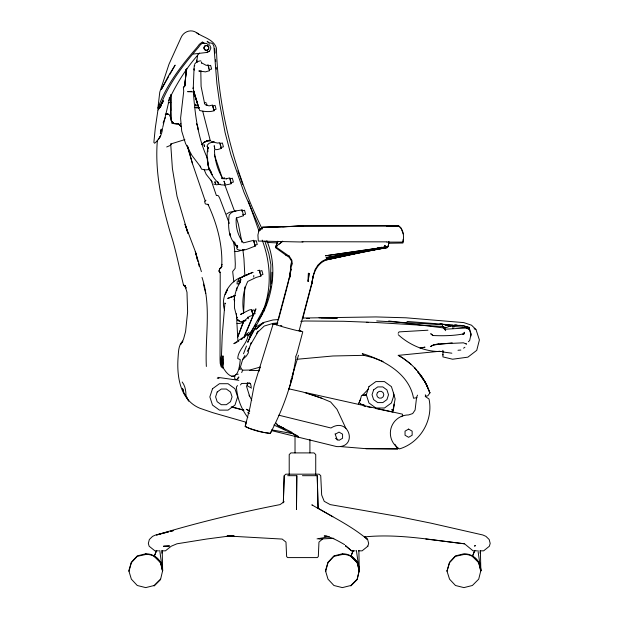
<?xml version="1.0" encoding="UTF-8"?>
<svg xmlns="http://www.w3.org/2000/svg" width="619" height="619" viewBox="0 0 619 619"><rect width="100%" height="100%" fill="white"/><g stroke="black" fill="none" stroke-linecap="round" stroke-linejoin="round"><path stroke-width="0.93" d="M170.921 94.761L170.852 110.553M170.929 94.668L170.983 119.521L170.496 104.944M442.941 354.997L442.941 354.362M469.782 329.2L465.527 327.583L448.195 325.911M454.462 326.948L454.462 325.045M206.351 366.479C204.889 336.829 211.652 306.219 202.011 277.413M247.585 383.06L247.569 386.001L251.616 388.121M244.845 286.984L243.607 312.456M296.803 475.686L296.486 509.452L296.811 475.686L287.68 475.686M388.755 241.518L388.461 245.441L387.301 247.585L369.071 250.625M388.925 241.75L388.33 245.851L386.357 247.089L325.393 255.786L387.448 246.757L326.02 257.612L383.277 247.26M270.341 287.108L270.898 264.615L268.847 253.682L264.886 241.178M229.904 234.593L229.564 233.502L230.508 236.226L229.935 233.348M222.082 358.347L222.476 363.515L222.995 355.863L222.941 364.096L222.616 358.61L222.476 363.515L223.297 367.4M283.34 502.698L284.198 475.686L285.792 474.177L319.141 474.177L320.727 475.686L321.671 495.022L324.224 501.336L330.221 504.609L397.158 516.3L430.909 523.148L482.882 534.994L485.961 536.371L489.188 539.52L490.186 543.405L489.381 546.221L483.64 550.84L479.988 550.84M283.34 502.698L284.222 475.686M271.571 283.75L272.012 272.252M185.948 394.736C185.893 390.357 184.965 385.498 182.187 382M157.388 140.196C154.696 171.765 161.574 203.102 170.473 233.201C176.02 250.208 179.27 267.973 183.534 285.189L185.089 285.862M193.267 88.146L194.033 68.694L194.304 65.599L194.699 65.73L194.304 65.599M307.96 281.258L308.363 273.234L309.098 273.443L308.192 281.374L309.098 273.443M470.835 336.14L470.935 334.453L469.519 329.741L466.478 327.977L444.326 329.262M186.025 69.738L185.027 85.507L186.056 69.707M185.081 84.362L186.056 69.661M221.293 357.844C222.206 374.433 219.993 358.997 221.494 355.383L222.229 335.436L224.952 302.946L225.386 303.511M238.075 336.225L242.795 323.752L243.004 320.928M311.875 283.827L302.652 318.87M236.698 290.574L236.915 287.758M253.689 277.08L253.813 275.486M403.186 239.336L402.892 243.019L388.577 243.244M221.726 266.611L219.567 268.847L221.409 267.501M196.734 62.542L197.554 55.014M203.419 42.425L200.417 44.73L198.56 47.253C182.969 65.305 167.78 84.71 159.787 107.435L157.876 108.302L159.779 92.13L168.979 64.244L180.98 37.767C183.448 31.584 191.124 28.644 196.734 32.838C203.349 37.45 213.787 39.407 216.402 48.003C218.259 110.886 234.601 172.693 262.224 229.115M159.787 107.435L160.112 104.642M186.783 68.562L184.539 86.59L184.802 85.855L184.214 87.086M161.83 553.185L162.217 550.423L162.635 570.703L160.522 579.593L154.177 585.938L153.837 585.582M480.027 553.185L480.406 550.423L480.831 570.703L478.711 579.152L472.374 585.497L463.917 587.609L455.46 585.497L449.541 579.152L447.003 571.136L449.541 562.679L455.46 556.342L464.498 554.369A16.001 16.001 0 0 1 480.684 570.556L480.715 570.703M393.127 409.182L392.887 410.869L395.154 398.899L393.336 393.142M393.375 407.488L393.614 405.801M157.953 109.989L161.211 105.439L157.953 109.989L155.315 127.885L153.868 142.409L154.626 143.244C159.199 139.592 162.186 134.23 162.518 128.334M240.373 280.902L240.946 279.463L239.081 282.04L239.746 282.527M313.144 275.85L311.868 283.889C312.827 274.186 316.58 263.346 326.677 259.879L388.175 246.362L326.406 259.818L387.819 247.089L369.063 250.656M160.793 106.429L161.404 102.777M289.955 276.19L289.638 277.962L291.626 261.009L291.766 265.311L291.394 260.847L289.243 257.365L285.374 254.788M290.272 274.426L290.59 272.662L287.216 286.736M295.936 357.271C292.276 383.95 282.813 409.577 270.286 433.323C261.736 432.488 252.699 430.453 245.194 426.298L250.053 407.248L254.092 385.769L273.188 323.876M293.901 369.458L292.207 378.782L288.849 389.444M162.72 127.444L169.838 97.284L169.057 98.173M193.368 87.279L193.058 88.803L193.283 88.014M249.457 338.291L264.042 310.939L264.429 309.098M237.325 280.956L237.023 283.935L239.816 283.649M360.297 400.222L361.411 395.812L362.339 395.239L366.595 394.883L362.277 395.502L368.568 388.887M246.347 422.119L245.194 426.584L249.511 428.464L258.146 430.979M286.992 287.611L282.14 305.979M298.482 355.205L291.975 376.94M281.908 306.854L278.38 319.946M265.133 307.604L270.828 286.504M276.716 324.936L289.483 276.91L291.123 268.94L289.638 276.747L291.719 259.949L291.843 264.12L291.495 259.647L289.05 255.964L289.352 256.343L275.648 246.795L277.885 241.209M299.101 330.863L311.868 282.837L313.462 274.867L315.056 269.66L317.949 265.04L321.957 261.35L326.778 258.835L369.675 249.79M358.455 550.84L362.1 550.84L367.848 546.221L368.653 543.405L367.647 539.52L364.421 536.371L367.616 539.582C350.934 525.469 330.623 515.975 311.844 504.802L312.641 505.584M247.6 382.821L246.563 386.411L249.488 395.82L251.755 400.276M262.448 312.827L261.93 314.607L257.937 321.044M262.967 311.04C272.004 288.23 270.797 262.843 262.201 240.11M157.876 108.302C166.031 85.12 181.529 65.328 197.422 46.912L199.318 44.344L202.382 41.984M244.954 355.453L242.625 359.562L240.451 366.966L242.23 370.201L249.736 370.038L259.926 367.16M163.137 122.91L165.389 117.347M234.647 296.246L234.268 297.522L236.412 289.444L240.675 280.747L240.11 282.45L240.536 279.858L239.081 282.04L238.361 280.91L238.609 279.347L243.445 276.244L252.916 272.337L243.445 276.244M162.526 570.703L162.635 570.703A16.566 16.566 0 0 0 145.72 553.788L137.271 555.901L131.352 562.245L128.814 570.703L131.352 579.152L137.271 585.497L145.72 587.609L154.177 585.497L160.522 579.152M129 571.322L131.352 562.679L137.271 556.342L146.308 554.369A16.001 16.001 0 0 1 162.488 570.556L159.741 550.423M350.834 585.938L357.178 579.593L359.144 570.556A16.001 16.001 0 0 0 342.965 554.369L342.377 553.788L333.92 555.901L328 562.245L325.462 570.703L328 579.152L333.92 585.497L342.377 587.609L350.834 585.497L357.178 579.152L359.291 570.703L358.865 550.423M325.656 571.322L328 562.679L333.92 556.342L342.965 554.369M170.473 145.349L170.945 143.918L170.473 145.349L166.704 146.974M260.235 367.09L258.85 371.516M290.543 381.482L291.402 378.758M251.152 342.586L248.358 351.112L248.366 352.799L246.424 355.964L242.625 359.562M242.795 323.752L243.724 321.021M169.389 98.622L169.838 97.284M440.148 323.961L450.446 325.586M237.673 337.076L243.631 320.959M243.507 353.797L246.47 346.036M247.786 342.593L250.834 334.631L249.828 336.272M295.588 356.877L296.981 353.464L302.784 331.769L300.393 330.886M243.956 337.997L246.13 332.697M246.857 330.925L253.395 315.017M254.486 312.363L255.941 308.827L244.451 335.838L249.148 332.264M193.314 54.039L206.769 52.468L209.578 51.16L210.909 47.957L209.578 44.746M241.689 372.568L242.741 370.023M180.268 344.319L182.884 341.123C178.465 345.077 178.535 351.143 178.14 356.645C176.577 375.865 179.773 399.99 199.914 408.261L212.565 412.602L246.238 422.282M237.456 246.107L236.667 247.948L237.325 249.434C243.383 252.095 249.542 247.832 255.252 246.114L253.705 240.334L243.429 242.888C238.021 236.21 235.39 226.624 236.288 218.058L243.577 215.698L242.029 209.926C237.51 210.87 231.754 210.553 229.138 215.203C227.9 226.337 228.117 238.942 237.735 246.795L236.806 245.557L237.673 247.414M154.394 556.11L156.352 550.825M156.715 550.423L154.177 556.342L160.522 562.679M351.043 556.11L353.008 550.825M353.372 550.423L350.834 556.342L357.178 562.679L359.182 571.136M472.583 556.11L474.549 550.825M474.905 550.423L472.374 556.342L478.711 562.679L480.715 571.136M264.414 308.192L265.551 305.662L249.991 333.858M181.174 344.087L183.603 338.926L185.584 331.552L187.619 311.821L186.977 292.176L184.772 285.374L186.11 287.897M168.647 100.526C176.678 83.395 186.837 67.107 199.581 53.087M237.882 378.279L238.524 377.01M247.739 341.742L255.987 326.871L263.764 322.453L272.917 319.977L278.627 319.536M271.989 430.143L270.286 433.501L263.88 432.426M277.714 241.34L275.501 247.646L285.769 255.059M463.701 333.834L464.536 332.264L462.795 334.268L464.258 333.742C453.889 335.846 443.057 335.978 432.495 335.506L433.114 335.614L430.832 333.811L433.114 335.614M251.631 332.805L252.529 331.103M264.042 310.939C273.985 289.058 276.291 263.176 266.812 240.69M250.54 344.775L258.007 331.923L264.251 326.035L273.18 323.35L277.885 322.979M417.562 395.146L416.602 397.236L415.101 410.018L412.68 413.569L408.594 414.939A18.175 18.175 0 0 0 399.51 448.891C420.216 442.717 433.579 420.123 429.013 399.007L425.694 396.771L425.307 394.775M168.67 76.524L161.273 89.538L168.623 75.603L175.131 65.134L169.591 74.899M247.275 351.344L249.604 347.228M219.567 268.824L219.025 270.998L220.217 273.428L220.039 359.399L220.202 363.353L221.145 366.734L222.786 368.065M183.889 86.428L183.386 87.271L183.727 91.287L180.593 118.206L181.715 131.12L185.53 143.515L191.967 155.501L200.602 166.851L200.231 166.178L201.546 169.142L205.098 169.869L208.982 169.637M248.412 335.746L253.457 328.279M254.455 326.67L255.949 324.263M398.698 226.028L386.658 226.082L398.698 226.028L400.973 227.993L403.24 233.866M398.156 333.285L399.069 331.885L427.961 330.213M237.472 385.56L236.412 387.084C237.17 397.986 241.178 408.904 247.855 417.539M240.489 384.941L241.58 383.463L250.285 383.308M239.004 377.133L237.108 379.315L235.824 379.493L234.787 378.712L234.609 377.435M256.514 333.386L258.262 331.095M222.167 266.077L220.078 268.793L221.339 267.145L221.904 264.328L221.795 264.886C222.546 243.909 216.751 223.289 208.015 204.371L208.642 205.353L207.76 204.169M201.678 144.653L204.015 142.324L209.47 140.126M194.381 64.43L195.906 62.681L198.761 61.18L200.804 60.832M262.417 227.219L303.008 226.113L262.417 227.219L259.361 230.686L262.092 228.171M179.541 124.736L180.81 123.351M468.335 341.742L469.643 340.589L471.113 333.981L468.923 327.374M277.32 245.867L275.973 247.043L276.453 246.068L282.713 241.17L279.339 244.11M333.834 538.306L322.708 538.87L318.963 542.105L318.313 556.574L317.245 557.595L287.688 557.595L286.628 556.574L285.978 542.105L282.179 539.072L227.057 535.969L234.16 535.969L227.049 536.34L206.676 539.025L176.926 543.799L171.192 546.229L165.451 550.84L161.799 550.84M243.816 337.587L245.085 336.496M241.116 339.661L242.462 338.624M247.956 335.444L249.968 333.912M317.044 538.87L329.316 536.696M284.175 501.723L280.012 504.609C238.4 512.764 197.097 522.684 156.514 534.994L168.592 531.86M463.546 348.188L464.9 347.259M261.411 228.163L262.185 227.676M432.24 345.51L430.414 346.609L434.043 344.667L438.84 343.978L463.461 342.818L466.533 344.125L465.681 343.514M261.644 228.171L259.09 229.703L257.906 235.081L258.293 241.054L303.008 242.029M226.539 214.019L229.456 212.278L232.775 211.512M335.436 434.159L339.003 432.101L342.57 434.159L342.57 438.275L339.003 440.341L335.436 438.275M207.497 140.614L203.194 142.811L207.148 140.722L208.557 141.147L210.769 140.675M214.205 141.434L208.943 143.368L207.288 145.202L207.233 146.393L207.984 148.328L207.233 146.393L208.41 148.127M237.092 342.222L233.835 343.677L247.623 334.314L248.064 334.508C247.824 343.545 237.882 349.712 237.766 358.548L240.273 359.654C239.801 363.972 238.772 377.389 231.831 376.306C226.956 374.673 224.705 369.899 221.927 366.015M239.522 320.58L237.456 319.791L239.336 321.501L242.168 321.772L243.909 321.052L249.534 316.348L253.125 315.28L251.577 309.508L249.271 309.987L240.567 314.398L243.754 312.951C241.867 302.59 242.942 290.853 247.817 281.405L256.158 277.436L260.939 276.043L259.392 270.263L257.713 270.573M206.375 52.491L209.578 51.16M234.864 295.743L227.691 298.428L235.537 295.364M229.765 297.654L235.019 295.704M211.953 141.89L217.749 143.09L219.877 142.625L221.424 148.398L217.656 149.55L214.476 149.69C214.584 159.694 217.571 170.148 222.855 178.667L225.95 178.79L229.842 177.87L231.39 183.642C227.498 184.872 223.01 185.654 219.072 184.307M201.601 62.836L206.228 65.374L208.108 65.026L209.617 70.667L205.523 71.874L198.807 70.999L201.43 71.015L200.827 72.261L201.098 86.428L204.61 103.582L205.338 104.773L209.052 105.88L212.565 105.052L214.089 110.755C209.516 112.232 204.301 111.559 199.658 110.53L193.376 89.763L198.776 108.031L193.376 91.016L193.639 91.589M242.362 250.215L244.172 249.635M242.602 322.522L239.677 323.435L237.015 323.443M240.837 250.494L237.835 251.422L234.307 251.438M184.864 139.608L171.796 143.662L170.743 144.467L172.399 168.538L177.042 196.347L187.928 233.363L184.996 224.248L195.302 251.399L201.392 271.656M242.168 321.772L245.998 320.596M209.106 69.545L211.628 69.127L210.615 65.359L208.146 65.993L208.108 65.026M213.64 109.888L216.093 109.207L215.072 105.392L212.603 106.035L214.089 110.755M220.813 146.951L220.968 147.523L223.42 146.842L222.383 142.974L219.923 143.616M230.779 182.195L230.933 182.767L233.386 182.087L232.349 178.226L229.889 178.86L230.407 180.81M242.973 214.251L243.128 214.824L245.581 214.143L244.544 210.274L242.075 210.917L242.23 211.489M254.649 244.66L254.804 245.232L257.256 244.551L256.22 240.69L253.751 241.325L254.277 243.282M260.336 274.588L260.491 275.161L262.943 274.48L261.907 270.619L259.438 271.254L259.392 270.263M252.513 313.833L252.668 314.406L255.121 313.725L254.084 309.856L251.624 310.498L252.142 312.448M170.449 531.381L173.235 530.653M168.608 531.783L155.648 534.994L152.568 536.371L149.341 539.52L148.343 543.405L149.148 546.221L154.889 550.84L158.534 550.84M170.465 531.326L173.243 530.63M235.305 245.681L236.899 245.294M221.54 178.551L224.682 177.823M204.27 102.924L206.073 102.522M377.141 248.219L381.799 247.229M360.227 251.678L326.507 258.665L383.246 247.352M364.908 250.71L369.597 249.736M233.742 211.45L236.001 210.986M385.134 246.973L387.974 246.408L385.157 246.919M362.494 251.91L367.191 251.012M353.302 253.829L355.19 253.481M357.078 253.132L387.301 247.585L378.712 248.9M417.113 397.622L413.523 398.234C409.244 373.76 384.182 360.119 362.254 353.588L363.98 355.329L372.909 357.674L383.045 361.45M425.191 396.261L427.876 395.804L429.919 392.872L425.439 382.449L417.771 371.617M240.133 277.691C228.512 282.504 220.356 297.623 224.504 309.926M374.897 249.488L376.801 249.194M208.564 147.601L207.713 147.732L207.945 151.794M438.84 343.978L433.114 345.007L452.18 342.825M235.359 374.51L238.23 374.193M272.461 324.402L277.188 323.899M300.795 321.393L304.571 320.99L343.591 321.276L376.499 322.538L443.746 326.577M439.954 351.236L398.319 355.368C409.708 361.62 419.094 371.114 425.439 382.449L422.057 377.853M296.927 359.275L332.921 355.987L363.98 355.329M191.395 91.341L187.627 91.658L194.149 91.929M443.73 351.36C427.28 352.737 410.196 345.712 398.241 334.709M457.983 350.269L460.83 350.052M318.886 539.072L322.708 538.87M195.797 107.884L199.287 107.706L194.358 107.513M364.398 536.928C397.978 533.493 431.288 539.969 464.529 543.799L473.078 550.84L476.731 550.84M265.087 227.49L302.768 225.943L386.658 225.626L398.559 226.252M282.713 226.84L303.008 226.043L398.938 226.082C403.874 229.912 403.952 236.473 403.054 242.099L386.89 242.099M207.288 41.411L209.106 43.028L211.002 42.974L212.681 43.717L213.919 46.371L216.921 83.828L219.838 104.503L225.099 132.567L230.864 154.572L243.932 192.176L260.359 229.835M165.242 114.213L168.136 114.151L169.335 114.825L171.107 118.67L171.912 123.328L178.303 123.792L181.328 126.593M302.304 318.042L375.934 316.928L405.894 317.787L463.786 322.607L471.523 325.207L476.019 329.556L479.4 339.947L476.746 350.339L467.902 357.155L452.605 359.221L442.933 356.9L442.933 351.994M394.86 444.256L397.824 448.891L366.038 448.682L340.551 446.585M386.89 241.859L302.026 241.72M302.443 475.686L317.238 475.686L318.081 508.485L317.214 475.686M327.041 535.969L324.17 535.969C331.521 536.913 338.322 541.045 344.636 544.65M351.538 550.84L345.572 545.741L351.538 550.84L355.19 550.84M325.594 570.703L325.904 571.136L325.462 571.136M447.135 570.703L447.003 571.136M162.526 571.136L160.731 563.53M168.306 102.615L170.829 102.63M366.038 448.682L397.824 448.891M249.674 370.394L259.067 370.533M319.048 317.779L337.394 318.089L321.091 317.795M445.216 325.176L463.376 325.764L459.638 325.269M306.699 318.367L309.546 318.468M208.58 204.703L205.299 203.891L204.672 201.755M366.34 322.329L368.266 322.406M439.923 324.108L442.732 324.224M266.859 242.431L277.931 242.927M173.599 123.599L178.349 123.839L180.593 126.005L178.349 123.839M376.692 320.944L442.508 324.758L442.508 326.368L445.688 330.678M275.912 324.395L274.89 324.325L281.088 326.337A17.015 0.689 15.2 0 0 296.571 330.469L301.082 331.312L299.085 330.577M443.676 327.188L446.554 327.466L450.446 325.958L448.659 325.749M406.993 321.439L453.185 325.029M457.162 325.269L463.461 325.795L469.357 327.776M202.452 43.059L206.769 43.438M367.338 546.167L367.848 546.221M388.732 320.967L445.347 328.178L443.838 327.451M425.795 539.025L464.529 543.799M454.965 324.65L456.837 324.898M451.855 353.201L442.918 351.994L442.856 350.308M217.888 377.366L238.841 380.314M166.217 113.85L168.136 114.151L166.503 113.85M217.261 378.209L218.979 378.48M271.741 429.888L292.671 433.633L298.443 437.207L297.809 435.977L291.804 432.859M363.864 406.064L365.705 406.451M367.554 406.83L371.245 407.596M375.865 408.555L393.011 412.107M288.671 388.763L302.706 391.966L320.58 397.769L330.623 401.963L337.015 409.337L345.944 428.487M213.64 184.052L216.673 184.779L220.263 184.153M278.774 415.194L330.979 428C349.333 416.27 358.393 448.357 336.566 446.57L271.486 430.592M258.974 431.203L263.067 432.224M231.166 406.977L243.917 410.211L232.001 406.845M280.686 325.462L281.815 325.772M464.258 326.004L469.527 327.451M322.414 398.512L305.469 392.547L402.427 414.157L402.721 415.713A21.982 21.905 0 0 0 401.228 416.726M474.131 328.79L475.864 329.447M247.67 412.695L249.426 413.43M277.521 425.222L283.719 428.356L279.324 426.445M273.853 425.013L292.671 433.633M185.174 285.769L183.487 284.988L186.04 287.936M249.689 410.97L246.308 409.267L249.743 411.047M276.763 424.642L292.036 432.395M277.211 425.292L278.929 426.181M283.216 428.41L284.933 429.3M398.149 355.275L402.543 357.836L410.908 364.173M332.852 516.749L317.996 508.153M237.456 319.791L238.686 320.611M196.734 32.838L199.024 34.455M207.179 43.972L208.735 45.094M202.715 42.154L204.781 43.701M391.518 409.662L393.204 410.931L394.21 404.702L393.854 404.114M248.892 382.681L250.656 384.182L251.206 386.921M207.156 41.28L209.106 43.028M276.028 423.133L277.103 424.208M472.374 555.901L478.711 562.245L480.831 570.703A16.566 16.566 0 0 0 463.917 553.788L455.46 555.901L449.541 562.245L447.104 570.803M350.834 555.901L357.178 562.245L359.291 570.703A16.566 16.566 0 0 0 342.377 553.788M154.177 555.901L160.522 562.245L162.635 570.703M145.72 553.788L146.308 554.369M416.564 370.131L414.753 367.887L416.44 370.185M212.302 182.001L206.22 174.38L203.976 169.335M217.586 182.195C208.471 173.243 205.686 160.004 207.822 147.771M417.562 371.717L418.684 373.249M419.814 374.781L420.935 376.313M209.323 169.103L208.696 168.182L211.396 172.275M421.392 376.097L426.893 385.304L429.919 392.872L425.145 381.915L427.729 387.107M238.725 341.487L237.866 340.117L236.404 313.701M210.151 170.519L208.959 168.585L212.162 174.72L208.603 167.532L207.264 157.528L208.146 166.178M234.709 300.354L234.067 299.201L234.469 300.919L234.439 297.344L234.462 307.852L236.768 316.843M196.912 101.694L193.716 92.525M209.176 69.808L209.617 70.667M220.968 147.523L221.424 148.398M230.933 182.767L231.39 183.642M243.128 214.824L243.577 215.698M254.804 245.232L255.252 246.114M260.491 275.161L260.939 276.043M252.668 314.406L253.125 315.28M207.798 159.083C198.057 138.695 195.163 115.575 193.445 93.26M183.673 390.868L182.412 388.314L184.013 392.98L188.733 401.089L185.785 395.123M345.681 545.981L345.572 545.741M224.805 184.857L234.616 211.419M237.851 170.859L239.592 175.223M221.641 355.616L221.819 356.072M196.486 123.529L197.825 127.042L198.134 129.75M222.469 178.736L214.453 154.998M335.065 433.826L337.34 440.163M258.997 231.088L248.343 201.206M211.087 180.114L216.402 195.55L217.671 195.38L218.6 196.061L219.877 198.583L229.316 223.405M204.858 199.883L192.509 163.764L187.077 145.395M249.117 395.216L249.542 396.539M239.94 176.098L242.617 184.369M236.504 217.88L238.392 224.341L241.921 242.238M234.64 242.029L235.638 245.511M210.243 140.451L202.73 111.25M188.044 147.392L192.509 163.764M187.743 146.277L189.901 154.201M208.379 66.852L208.773 68.322M259.593 271.826L259.965 273.211M201.322 61.869L201.686 63.223M220.078 144.188L220.449 145.566M196.571 60.012L197.097 61.97M206.591 103.574L207.117 105.532M226.508 178.535L226.647 179.053M211.296 141.743L211.435 142.262M247.879 317.005L248.358 318.808M197.941 261.62L195.302 251.399L197.391 259.802M198.42 263.477L199.14 266.263M358.594 567.933L359.291 570.703L356.389 550.423M203.411 284.067L205.732 293.398M239.452 367.245L240.002 369.613L239.816 368.328M194.033 68.694L194.265 70.102L194.188 69.622M477.93 550.423L480.831 570.703M242.857 249.542L243.94 258.618L244.838 275.633M233.611 241.186L234.686 250.37L235.305 263.949L235.135 268.406L232.674 271.478L233.843 281.931M216.178 67.324L216.379 69.227M222.531 361.651L222.848 365.334L222.616 358.61M214.778 48.437L215.118 53.157M215.582 59.764L215.714 61.652M253.705 240.334L253.751 241.325M242.029 209.926L242.075 210.917M452.976 328.341L452.976 325.462M315.729 474.897L315.729 454.601L314.034 452.907L290.899 452.907L289.212 454.601L289.212 474.897M309.91 439.459L309.91 452.907M295.023 435.614L295.023 452.907M215.048 181.762L215.041 182.729L215.048 181.762M204.564 146.092L204.541 146.571L203.961 144.614L204.564 146.092M215.636 183.201L215.605 183.634L215.582 182.613L215.636 183.201M161.234 129.232L160.352 133.549L161.234 129.232M163.246 100.796L162.286 103.35L163.246 100.796M204.432 46.518L203.976 47.926L204.432 49.334L205.632 50.201L207.11 50.201L208.309 49.334L208.765 47.926L208.309 46.518L207.11 45.651L205.632 45.651L204.432 46.518M212.503 388.755L209.849 396.911L212.503 405.074L219.443 410.118L228.032 410.118L234.972 405.074L237.626 396.911L234.972 388.755L228.032 383.71L219.443 383.71L212.503 388.755M217.168 392.02L215.598 396.864L217.168 401.708L221.285 404.702L226.376 404.702L230.5 401.708L232.071 396.864L230.5 392.02L226.376 389.034L221.285 389.034L217.168 392.02M368.947 386.635L366.293 394.798L368.947 402.961L375.888 408.006L384.469 408.006L391.417 402.961L394.063 394.798L391.417 386.635L384.469 381.59L375.888 381.59L368.947 386.635M373.613 389.908L372.034 394.752L373.613 399.595L377.729 402.59L382.821 402.59L386.937 399.595L388.515 394.752L386.937 389.908L382.821 386.914L377.729 386.914L373.613 389.908M377.404 392.647L376.723 394.729L377.404 396.81L379.176 398.102L381.366 398.102L383.138 396.81L383.811 394.729L383.138 392.647L381.366 391.363L379.176 391.363L377.404 392.647M236.907 317.764L236.644 318.398L237.108 317.431L236.907 317.764M204.579 46.162L203.844 47.957L204.579 49.744L206.375 50.487L208.162 49.744L208.905 47.957L208.162 46.162L206.375 45.427L204.579 46.162M360.537 399.255L358.633 403.774L360.537 399.255M227.537 289.313L225.254 294.334L227.537 289.313M160.654 135.901L158.34 139.407L160.654 135.901M205.237 200.773L204.881 201.245L205.903 200.192L205.237 200.773M475.338 545.741L474.549 545.981L475.338 545.741M263.307 322.785L255.779 329.378L263.764 322.453L263.307 322.785M169.413 545.981L163.578 546.221L169.413 545.981M408.594 429.099L405.043 431.157L405.043 435.258L408.594 437.308L412.146 435.258L412.146 431.157L408.594 429.099M248.498 274.155L240.149 277.939L248.498 274.155M424.897 347.174L420.022 348.102L424.851 347.197M234.903 376.228L231.831 376.306L234.903 376.228M177.491 123.777L173.815 123.545L170.999 120.419L173.985 123.552L177.491 123.785M363.902 404.865L360.459 404.153L360.343 403.263L360.459 404.13L363.902 404.865M220.279 272.453L219.033 270.983L220.279 272.453M385.776 246.911L384.794 245.372L385.776 246.911M218.112 182.644L217.718 181.8L218.375 183.797L218.112 182.644M224.96 183.758L224.024 181.251L224.96 183.758M196.037 105.919L195.697 104.263L196.037 105.919M214.739 148.436L214.213 145.836L214.739 148.436"/></g></svg>
